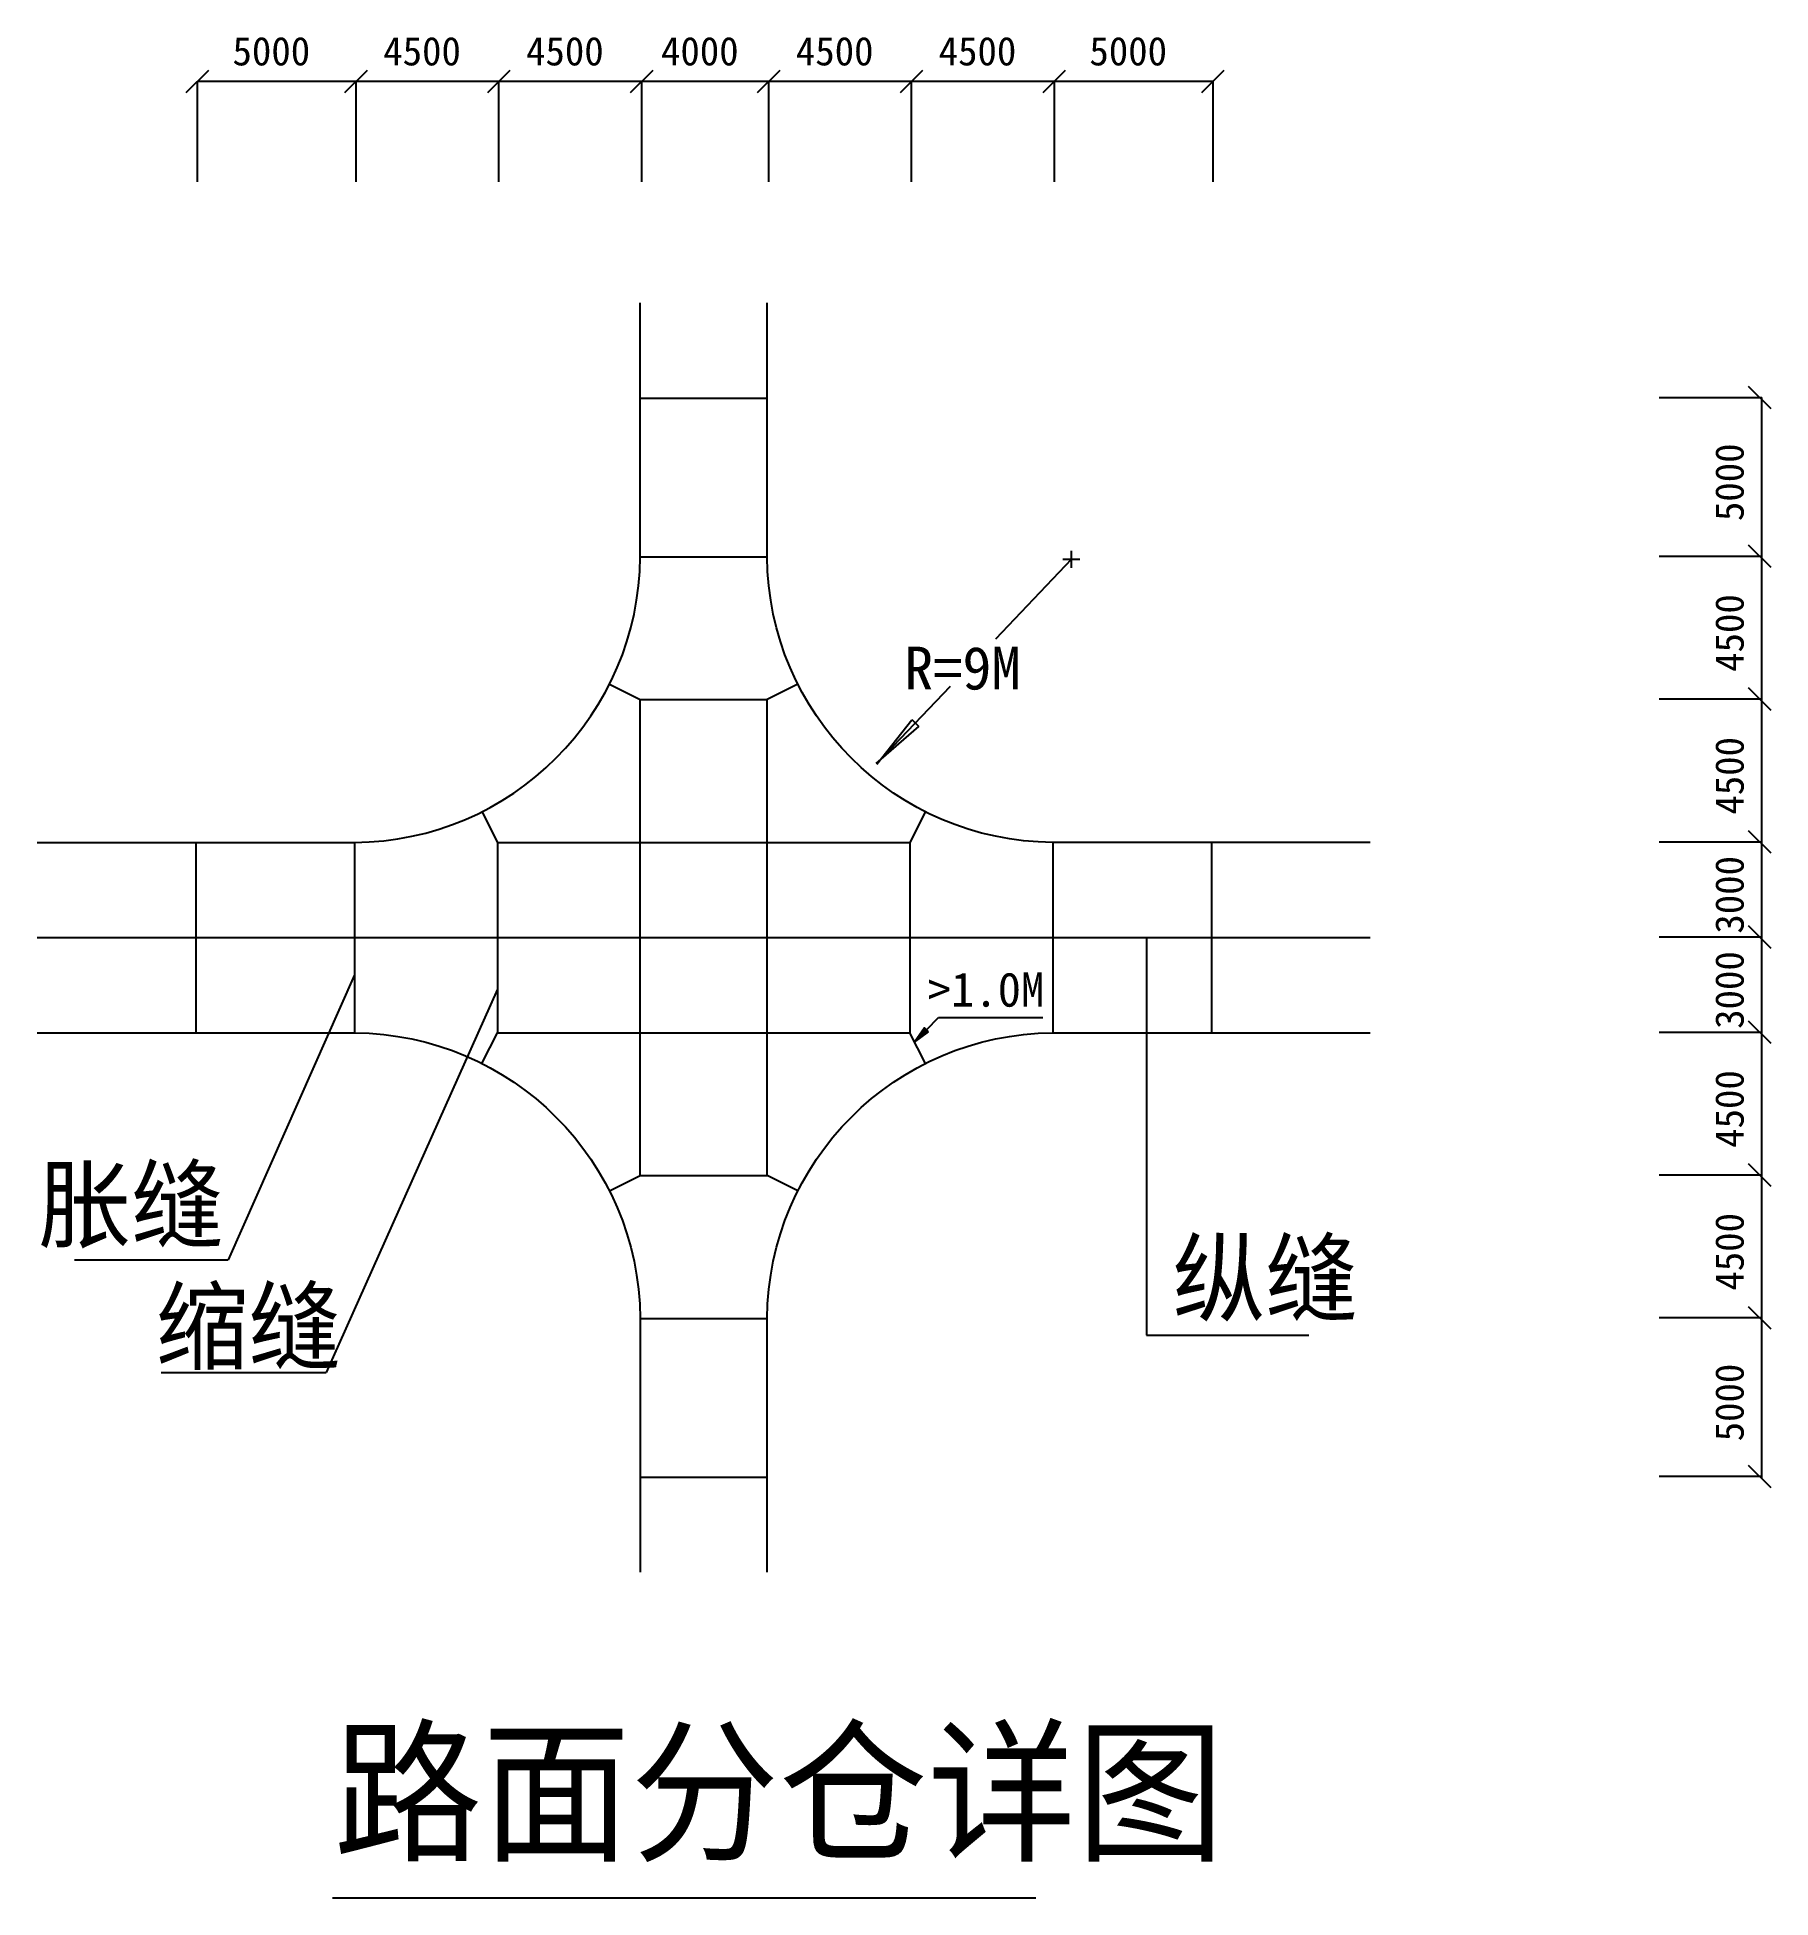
# Model space of a CAD drawing. Header units: metres. Extents: x 261 to 534, y -302 to -8.
import ezdxf

# ---------------------------------------------------------------- set-up
doc = ezdxf.new("R2010")
doc.units = ezdxf.units.M

msp = doc.modelspace()

# ---------------------------------------------------------------- hatches: boundary and pattern name
h = msp.add_hatch()
h.set_pattern_fill('SOLID')
h.paths.add_polyline_path([(401.72, -165.02), (401.07, -164.4), (399.52, -166.66), (399.52, -166.66), (401.72, -165.02)])

# ---------------------------------------------------------------- linework, layer by layer
for p, q in [((286.48, -15.18), (446.56, -15.18)), ((286.48, -31.01), (286.48, -15.18)), ((311.49, -31.01), (311.49, -15.18)), ((334, -31.01), (334, -15.18)), ((356.52, -31.01), (356.52, -15.18)), ((376.53, -31.01), (376.53, -15.18)), ((399.04, -31.01), (399.04, -15.18)), ((421.55, -31.01), (421.55, -15.18)), ((446.56, -31.01), (446.56, -15.18)), ((356.26, -65.13), (376.27, -65.13)), ((516.87, -65.01), (533.07, -65.01)), ((533.07, -235.47), (533.07, -65.01)), ((424.23, -90.53), (412.25, -103.11)), ((422.88, -90.53), (425.58, -90.53)), ((424.23, -91.88), (424.23, -89.18)), ((516.87, -90.02), (533.07, -90.02)), ((351.51, -110.28), (356.26, -112.66)), ((381.02, -110.28), (376.27, -112.66)), ((395.04, -121.17), (405.16, -110.55)), ((356.26, -187.69), (356.26, -112.66)), ((356.26, -112.66), (376.27, -112.66)), ((376.27, -187.69), (376.27, -112.66)), ((516.87, -112.54), (533.07, -112.54)), ((393.45, -122.72), (400.19, -116.89)), ((393.58, -122.83), (399.07, -115.82)), ((399.05, -115.8), (400.19, -116.89)), ((331.37, -130.41), (333.75, -135.17)), ((401.16, -130.41), (398.78, -135.17)), ((286.22, -135.17), (286.22, -165.18)), ((333.75, -135.17), (398.78, -135.17)), ((333.75, -135.17), (333.75, -165.18)), ((398.78, -135.17), (398.78, -165.18)), ((446.31, -135.17), (446.31, -165.18)), ((516.87, -135.05), (533.07, -135.05)), ((261.21, -150.17), (471.32, -150.17)), ((436.08, -150.16), (436.08, -212.86)), ((516.87, -150.06), (533.07, -150.06)), ((311.24, -156.03), (291.29, -200.98)), ((333.75, -158.3), (306.78, -218.72)), ((401.39, -164.71), (403.26, -162.75)), ((403.26, -162.75), (419.71, -162.75)), ((331.37, -169.94), (333.75, -165.18)), ((333.75, -165.18), (398.78, -165.18)), ((401.16, -169.94), (398.78, -165.18)), ((516.87, -165.06), (533.07, -165.06)), ((351.51, -190.07), (356.26, -187.69)), ((356.26, -187.69), (376.27, -187.69)), ((381.02, -190.07), (376.27, -187.69)), ((516.87, -187.58), (533.07, -187.58)), ((267.09, -200.98), (291.29, -200.98)), ((516.87, -210.09), (533.07, -210.09)), ((436.08, -212.86), (461.67, -212.86)), ((280.74, -218.72), (306.78, -218.72)), ((356.26, -235.22), (376.27, -235.22)), ((516.87, -235.1), (533.07, -235.1))]:
    msp.add_line(p, q)
for points in [[(284.71, -16.94), (288.25, -13.41)], [(309.72, -16.94), (313.26, -13.41)], [(332.24, -16.94), (335.77, -13.41)], [(354.75, -16.94), (358.29, -13.41)], [(374.76, -16.94), (378.3, -13.41)], [(397.27, -16.94), (400.81, -13.41)], [(419.78, -16.94), (423.32, -13.41)], [(444.79, -16.94), (448.33, -13.41)], [(530.93, -63.24), (534.47, -66.78)], [(356.26, -90.14), (376.27, -90.14)], [(530.93, -88.26), (534.47, -91.79)], [(530.93, -110.77), (534.47, -114.3)], [(530.93, -133.28), (534.47, -136.82)], [(311.24, -135.17), (311.24, -165.18)], [(421.29, -135.17), (421.29, -165.18)], [(530.93, -148.29), (534.47, -151.82)], [(530.93, -163.29), (534.47, -166.83)], [(401.72, -165.02), (401.07, -164.4), (399.52, -166.66), (399.52, -166.66), (401.72, -165.02)], [(530.93, -185.81), (534.47, -189.34)], [(356.26, -210.21), (376.27, -210.21)], [(530.93, -208.32), (534.47, -211.86)], [(530.93, -233.33), (534.47, -236.87)], [(307.75, -301.55), (418.64, -301.55)]]:
    msp.add_lwpolyline(points)
for points in [[(261.21, -135.17), (311.24, -135.17, 0.41), (356.26, -90.14), (356.26, -50.12)], [(471.32, -135.17), (421.29, -135.17, -0.41), (376.27, -90.14), (376.27, -50.12)], [(261.21, -165.18), (311.24, -165.18, -0.41), (356.26, -210.21), (356.26, -250.23)], [(376.27, -250.23), (376.27, -210.21, -0.41), (421.29, -165.18), (471.32, -165.18)]]:
    msp.add_lwpolyline(points, format="xyb")

# ---------------------------------------------------------------- texts
for s, height, p in [('5000', 4.5, (291.99, -12.67)), ('4500', 4.5, (315.75, -12.67)), ('4500', 4.5, (338.26, -12.67)), ('4000', 4.5, (359.53, -12.67)), ('4500', 4.5, (380.79, -12.67)), ('4500', 4.5, (403.3, -12.67)), ('5000', 4.5, (427.06, -12.67)), ('R=9M', 6.75, (397.86, -111.06)), ('>1.0M', 5.4, (401.59, -161.06)), ('胀缝', 11.26, (261.38, -197.91)), ('纵缝', 11.26, (440.14, -209.49)), ('缩缝', 11.26, (279.87, -217.09)), ('路面分仓详图', 18.01, (307.92, -293.89))]:
    msp.add_text(s, height=height).set_placement(p)
for s, p in [('5000', (530.2, -84.51)), ('4500', (530.2, -108.28)), ('4500', (530.2, -130.79)), ('3000', (530.2, -149.55)), ('3000', (530.2, -164.56)), ('4500', (530.2, -183.32)), ('4500', (530.2, -205.83)), ('5000', (530.2, -229.59))]:
    msp.add_text(s, height=4.5, rotation=90).set_placement(p)

doc.saveas('drawing.dxf')
